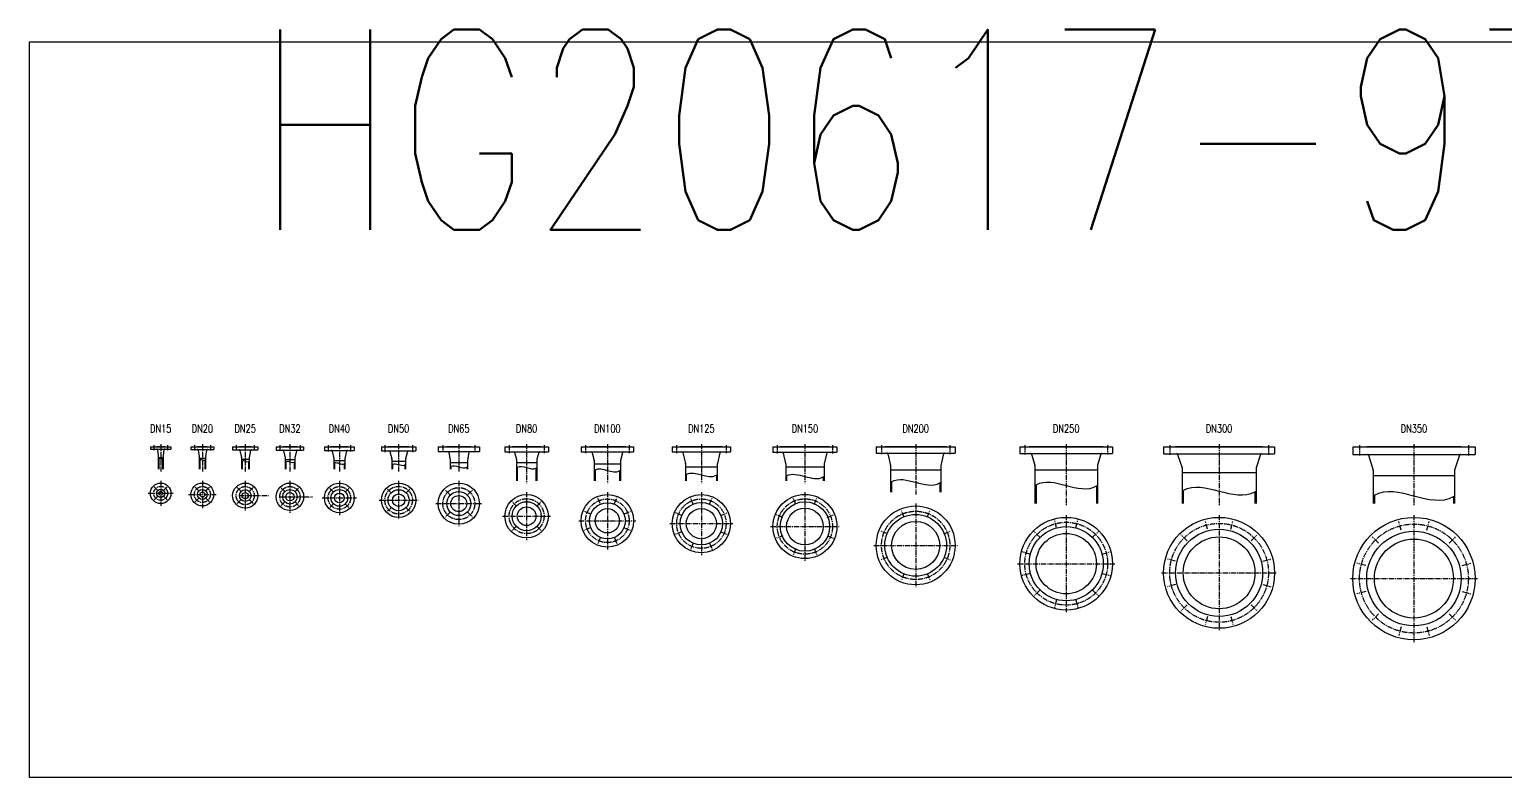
# Model space of a CAD drawing. Extents: x 45567 to 121349, y -17555 to 19241.
# Drawn here: x 82109 to 88563, y 15972 to 19241 of the extents above; entities that cross this region are included whole.
import ezdxf
from ezdxf.enums import TextEntityAlignment as Align

# ---------------------------------------------------------------- set-up
doc = ezdxf.new("R2010")
doc.units = 0
doc.header["$LTSCALE"] = 30
doc.header["$MEASUREMENT"] = 0
doc.linetypes.add('CENTER2', pattern=[1.125, 0.75, -0.125, 0.125, -0.125])
doc.layers.get('0').update_dxf_attribs({"linetype": 'CONTINUOUS'})
for name, color, linetype in [('1', 2, 'CONTINUOUS'), ('2', 1, 'CONTINUOUS'), ('4', 3, 'CENTER2')]:
    doc.layers.add(name, color=color, linetype=linetype)
doc.styles.add('HZ', font='simplex.shx', dxfattribs={"width": 0.75, "bigfont": 'SBTXT.shx'})

msp = doc.modelspace()

# ---------------------------------------------------------------- linework, layer by layer
at = {"layer": '1'}
msp.add_lwpolyline([(82109.225418, 19186.893124), (95314.194188, 19186.893124), (95314.194188, 15972.013531), (82109.225418, 15972.013531)], close=True, dxfattribs=at)
for points in [[(82672.07012, 17365.474029), (82674.57012, 17366.974029), (82690.87012, 17363.974029), (82693.37012, 17365.474029)], [(82851.535381, 17360.074029), (82854.035381, 17361.574029), (82875.935381, 17358.574029), (82878.435381, 17360.074029)], [(83035.54488, 17354.374029), (83038.54488, 17356.174029), (83066.24488, 17352.574029), (83069.24488, 17354.374029)], [(83226.627923, 17351.199029), (83229.627923, 17352.999029), (83266.027923, 17349.399029), (83269.027923, 17351.199029)], [(83439.707603, 17344.724029), (83442.707603, 17346.524029), (83485.007603, 17342.924029), (83488.007603, 17344.724029)], [(83692.935811, 17339.724029), (83695.935811, 17341.524029), (83750.235811, 17337.924029), (83753.235811, 17339.724029)], [(83948.169997, 17329.774029), (83951.169997, 17331.574029), (84021.269997, 17327.974029), (84024.269997, 17329.774029)], [(84238.295093, 17326.574029), (84241.795093, 17328.674029), (84323.695093, 17324.474029), (84327.195093, 17326.574029)], [(84578.508662, 17314.224029), (84582.508662, 17316.624029), (84688.808662, 17311.824029), (84692.808662, 17314.224029)], [(84976.832744, 17294.874029), (84980.832744, 17297.274029), (85112.532744, 17292.474029), (85116.532744, 17294.874029)], [(85415.331013, 17287.724029), (85419.331013, 17290.124029), (85579.631013, 17285.324029), (85583.631013, 17287.724029)], [(85874.192242, 17262.024029), (85878.692242, 17264.724029), (86088.792242, 17259.324029), (86093.292242, 17262.024029)], [(86505.458746, 17248.549029), (86509.958746, 17251.249029), (86773.958746, 17245.849029), (86778.458746, 17248.549029)], [(87148.444134, 17223.824029), (87153.444134, 17226.824029), (87467.344134, 17220.824029), (87472.344134, 17223.824029)], [(87984.505518, 17202.899029), (87989.505518, 17205.899029), (88335.105518, 17199.899029), (88340.105518, 17202.899029)]]:
    msp.add_spline(points, degree=3, dxfattribs=at)
at = {"layer": '2'}
for p, q in [((82637.72012, 17417.199029), (82727.72012, 17417.199029)), ((82637.72012, 17417.199029), (82637.72012, 17407.299029)), ((82637.72012, 17407.299029), (82727.72012, 17407.299029)), ((82665.22012, 17418.799029), (82700.22012, 17418.799029)), ((82665.22012, 17418.799029), (82665.22012, 17417.199029)), ((82668.286879, 17403.45549), (82672.02198, 17378.125494)), ((82672.07012, 17377.469033), (82672.07012, 17318.799029)), ((82672.07012, 17370.799029), (82693.37012, 17370.799029)), ((82674.57012, 17366.974029), (82674.57012, 17318.799029)), ((82690.87012, 17363.974029), (82690.87012, 17318.799029)), ((82693.37012, 17377.469033), (82693.37012, 17318.799029)), ((82697.153361, 17403.45549), (82693.41826, 17378.125494)), ((82700.22012, 17418.799029), (82700.22012, 17417.199029)), ((82727.72012, 17417.199029), (82727.72012, 17407.299029)), ((82814.985381, 17417.199029), (82914.985381, 17417.199029)), ((82814.985381, 17417.199029), (82814.985381, 17405.799029)), ((82814.985381, 17405.799029), (82914.985381, 17405.799029)), ((82843.485381, 17418.799029), (82886.485381, 17418.799029)), ((82843.485381, 17418.799029), (82843.485381, 17417.199029)), ((82846.632478, 17402.068018), (82851.469189, 17374.180674)), ((82851.535381, 17373.411686), (82851.535381, 17318.799029)), ((82851.535381, 17366.799029), (82878.435381, 17366.799029)), ((82854.035381, 17361.574029), (82854.035381, 17318.799029)), ((82878.435381, 17373.411686), (82878.435381, 17318.799029)), ((82883.338283, 17402.068018), (82878.501572, 17374.180674)), ((82886.485381, 17418.799029), (82886.485381, 17417.199029)), ((82914.985381, 17417.199029), (82914.985381, 17405.799029)), ((82997.39488, 17417.199029), (83107.39488, 17417.199029)), ((82997.39488, 17417.199029), (82997.39488, 17404.299029)), ((82997.39488, 17404.299029), (83107.39488, 17404.299029)), ((83026.89488, 17418.799029), (83077.89488, 17418.799029)), ((83026.89488, 17418.799029), (83026.89488, 17417.199029)), ((83028.676696, 17400.773193), (83035.438171, 17370.280267)), ((83035.54488, 17369.306102), (83035.54488, 17318.799029)), ((83035.54488, 17362.799029), (83069.24488, 17362.799029)), ((83069.24488, 17369.306102), (83069.24488, 17318.799029)), ((83076.113065, 17400.773193), (83069.35159, 17370.280267)), ((83077.89488, 17418.799029), (83077.89488, 17417.199029)), ((83107.39488, 17417.199029), (83107.39488, 17404.299029)), ((83187.827923, 17417.199029), (83307.827923, 17417.199029)), ((83187.827923, 17417.199029), (83187.827923, 17402.799029)), ((83187.827923, 17402.799029), (83307.827923, 17402.799029)), ((83216.077923, 17418.799029), (83279.577923, 17418.799029)), ((83216.077923, 17418.799029), (83216.077923, 17417.199029)), ((83219.165932, 17399.36622), (83226.499547, 17369.324903)), ((83226.627923, 17368.257712), (83226.627923, 17318.799029)), ((83226.627923, 17361.799029), (83269.027923, 17361.799029)), ((83269.027923, 17368.257712), (83269.027923, 17318.799029)), ((83276.489913, 17399.36622), (83269.156298, 17369.324903)), ((83279.577923, 17418.799029), (83279.577923, 17417.199029)), ((83307.827923, 17417.199029), (83307.827923, 17402.799029)), ((83398.857603, 17417.199029), (83528.857603, 17417.199029)), ((83398.857603, 17417.199029), (83398.857603, 17401.299029)), ((83398.857603, 17401.299029), (83528.857603, 17401.299029)), ((83427.357603, 17418.799029), (83500.357603, 17418.799029)), ((83427.357603, 17418.799029), (83427.357603, 17417.199029)), ((83432.157481, 17397.802556), (83439.59428, 17365.294394)), ((83439.707603, 17364.290867), (83439.707603, 17318.799029)), ((83488.007603, 17364.290867), (83488.007603, 17318.799029)), ((83495.557725, 17397.802556), (83488.120926, 17365.294394)), ((83500.357603, 17418.799029), (83500.357603, 17417.199029)), ((83528.857603, 17417.199029), (83528.857603, 17401.299029)), ((83648.085811, 17417.199029), (83798.085811, 17417.199029)), ((83648.085811, 17417.199029), (83648.085811, 17399.299029)), ((83648.085811, 17399.299029), (83798.085811, 17399.299029)), ((83677.085811, 17418.799029), (83769.085811, 17418.799029)), ((83677.085811, 17418.799029), (83677.085811, 17417.199029)), ((83684.93628, 17395.887545), (83692.802175, 17364.335084)), ((83692.935811, 17363.246568), (83692.935811, 17318.799029)), ((83753.235811, 17363.246568), (83753.235811, 17318.799029)), ((83761.235343, 17395.887545), (83753.369447, 17364.335084)), ((83769.085811, 17418.799029), (83769.085811, 17417.199029)), ((83798.085811, 17417.199029), (83798.085811, 17399.299029)), ((83896.219997, 17417.199029), (84076.219997, 17417.199029)), ((83896.219997, 17417.199029), (83896.219997, 17396.299029)), ((83896.219997, 17396.299029), (84076.219997, 17396.299029)), ((83933.719997, 17418.799029), (84038.719997, 17418.799029)), ((83933.719997, 17418.799029), (83933.719997, 17417.199029)), ((83941.902017, 17392.619064), (83948.094649, 17359.205585)), ((84030.537977, 17392.619064), (84024.345345, 17359.205585)), ((84038.719997, 17418.799029), (84038.719997, 17417.199029)), ((84076.219997, 17417.199029), (84076.219997, 17396.299029)), ((84187.745093, 17417.199029), (84377.745093, 17417.199029)), ((84187.745093, 17417.199029), (84187.745093, 17394.799029)), ((84187.745093, 17394.799029), (84377.745093, 17394.799029)), ((84219.245093, 17418.799029), (84346.245093, 17418.799029)), ((84219.245093, 17418.799029), (84219.245093, 17417.199029)), ((84229.704007, 17391.585912), (84238.107161, 17363.428748)), ((84238.295093, 17362.141865), (84238.295093, 17268.799029)), ((84327.195093, 17362.141865), (84327.195093, 17268.799029)), ((84335.786178, 17391.585912), (84327.383024, 17363.428748)), ((84346.245093, 17418.799029), (84346.245093, 17417.199029)), ((84377.745093, 17417.199029), (84377.745093, 17394.799029)), ((84520.658662, 17417.199029), (84750.658662, 17417.199029)), ((84520.658662, 17417.199029), (84520.658662, 17394.799029)), ((84520.658662, 17394.799029), (84750.658662, 17394.799029)), ((84556.908662, 17418.799029), (84714.408662, 17418.799029)), ((84556.908662, 17418.799029), (84556.908662, 17417.199029)), ((84569.062223, 17391.481607), (84578.350494, 17357.379741)), ((84702.255101, 17391.481607), (84692.966829, 17357.379741)), ((84714.408662, 17418.799029), (84714.408662, 17417.199029)), ((84750.658662, 17417.199029), (84750.658662, 17394.799029)), ((84919.182744, 17417.199029), (85174.182744, 17417.199029)), ((84919.182744, 17417.199029), (84919.182744, 17394.799029)), ((84919.182744, 17394.799029), (85174.182744, 17394.799029)), ((84953.682744, 17418.799029), (85139.682744, 17418.799029)), ((84953.682744, 17418.799029), (84953.682744, 17417.199029)), ((84965.506354, 17391.341901), (84976.710234, 17344.313269)), ((85127.859134, 17391.341901), (85116.655254, 17344.313269)), ((85139.682744, 17418.799029), (85139.682744, 17417.199029)), ((85174.182744, 17417.199029), (85174.182744, 17394.799029)), ((85359.481013, 17417.199029), (85639.481013, 17417.199029)), ((85359.481013, 17417.199029), (85359.481013, 17393.299029)), ((85359.481013, 17393.299029), (85639.481013, 17393.299029)), ((85391.481013, 17418.799029), (85607.481013, 17418.799029)), ((85391.481013, 17418.799029), (85391.481013, 17417.199029)), ((85404.307479, 17389.846699), (85415.207357, 17344.315567)), ((85594.654546, 17389.846699), (85583.754669, 17344.315567)), ((85607.481013, 17418.799029), (85607.481013, 17417.199029)), ((85639.481013, 17417.199029), (85639.481013, 17393.299029)), ((85811.242242, 17417.199029), (86156.242242, 17417.199029)), ((85811.242242, 17417.199029), (85811.242242, 17389.799029)), ((85811.242242, 17389.799029), (86156.242242, 17389.799029)), ((85848.742242, 17418.799029), (86118.742242, 17418.799029)), ((85848.742242, 17418.799029), (85848.742242, 17417.199029)), ((85861.581289, 17386.367984), (85874.063436, 17335.325746)), ((86105.903196, 17386.367984), (86093.421049, 17335.325746)), ((86118.742242, 17418.799029), (86118.742242, 17417.199029)), ((86156.242242, 17417.199029), (86156.242242, 17389.799029)), ((86439.458746, 17417.199029), (86844.458746, 17417.199029)), ((86439.458746, 17417.199029), (86439.458746, 17388.299029)), ((86439.458746, 17388.299029), (86844.458746, 17388.299029)), ((86479.958746, 17418.799029), (86803.958746, 17418.799029)), ((86479.958746, 17418.799029), (86479.958746, 17417.199029)), ((86490.442013, 17385.134138), (86505.256127, 17337.451208)), ((86793.475479, 17385.134138), (86778.661365, 17337.451208)), ((86803.958746, 17418.799029), (86803.958746, 17417.199029)), ((86844.458746, 17417.199029), (86844.458746, 17388.299029)), ((87067.894134, 17417.199029), (87552.894134, 17417.199029)), ((87067.894134, 17417.199029), (87067.894134, 17386.799029)), ((87067.894134, 17386.799029), (87552.894134, 17386.799029)), ((87119.894134, 17418.799029), (87500.894134, 17418.799029)), ((87119.894134, 17418.799029), (87119.894134, 17417.199029)), ((87128.916401, 17383.714818), (87148.215614, 17325.488481)), ((87491.871867, 17383.714818), (87472.572654, 17325.488481)), ((87500.894134, 17418.799029), (87500.894134, 17417.199029)), ((87552.894134, 17417.199029), (87552.894134, 17386.799029)), ((87894.805518, 17417.199029), (88429.805518, 17417.199029)), ((87894.805518, 17417.199029), (87894.805518, 17383.799029)), ((87894.805518, 17383.799029), (88429.805518, 17383.799029)), ((87955.805518, 17418.799029), (88368.805518, 17418.799029)), ((87955.805518, 17418.799029), (87955.805518, 17417.199029)), ((87963.301229, 17380.659398), (87984.294969, 17314.46292)), ((88361.309806, 17380.659398), (88340.316066, 17314.46292)), ((88368.805518, 17418.799029), (88368.805518, 17417.199029)), ((88429.805518, 17417.199029), (88429.805518, 17383.799029)), ((82875.935381, 17358.574029), (82875.935381, 17318.799029)), ((83038.54488, 17356.174029), (83038.54488, 17318.799029)), ((83066.24488, 17352.574029), (83066.24488, 17318.799029)), ((83229.627923, 17352.999029), (83229.627923, 17318.799029)), ((83266.027923, 17349.399029), (83266.027923, 17318.799029)), ((83439.707603, 17356.799029), (83488.007603, 17356.799029)), ((83442.707603, 17346.524029), (83442.707603, 17318.799029)), ((83485.007603, 17342.924029), (83485.007603, 17318.799029)), ((83692.935811, 17354.799029), (83753.235811, 17354.799029)), ((83695.935811, 17341.524029), (83695.935811, 17318.799029)), ((83750.235811, 17337.924029), (83750.235811, 17318.799029)), ((83948.169997, 17358.38555), (83948.169997, 17318.799029)), ((83948.169997, 17348.799029), (84024.269997, 17348.799029)), ((83951.169997, 17331.574029), (83951.169997, 17318.799029)), ((84021.269997, 17327.974029), (84021.269997, 17318.799029)), ((84024.269997, 17358.38555), (84024.269997, 17318.799029)), ((84238.295093, 17348.799029), (84327.195093, 17348.799029)), ((84241.795093, 17328.674029), (84241.795093, 17268.799029)), ((84323.695093, 17324.474029), (84323.695093, 17268.799029)), ((84578.508662, 17356.197163), (84578.508662, 17268.799029)), ((84578.508662, 17342.799029), (84692.808662, 17342.799029)), ((84582.508662, 17316.624029), (84582.508662, 17268.799029)), ((84688.808662, 17311.824029), (84688.808662, 17268.799029)), ((84692.808662, 17356.197163), (84692.808662, 17268.799029)), ((84976.832744, 17343.270397), (84976.832744, 17268.799029)), ((84976.832744, 17329.799029), (85116.532744, 17329.799029)), ((84980.832744, 17297.274029), (84980.832744, 17268.799029)), ((85116.532744, 17343.270397), (85116.532744, 17268.799029)), ((85415.331013, 17343.267896), (85415.331013, 17268.799029)), ((85415.331013, 17329.799029), (85583.631013, 17329.799029)), ((85583.631013, 17343.267896), (85583.631013, 17268.799029)), ((85874.192242, 17334.256791), (85874.192242, 17218.799029)), ((85874.192242, 17316.799029), (86093.292242, 17316.799029)), ((86093.292242, 17334.256791), (86093.292242, 17218.799029)), ((86505.458746, 17336.1161), (86505.458746, 17168.799029)), ((86505.458746, 17316.799029), (86778.458746, 17316.799029)), ((86778.458746, 17336.1161), (86778.458746, 17168.799029)), ((87148.444134, 17324.072692), (87148.444134, 17168.799029)), ((87148.444134, 17304.799029), (87472.344134, 17304.799029)), ((87472.344134, 17324.072692), (87472.344134, 17168.799029)), ((87984.505518, 17313.102551), (87984.505518, 17168.799029)), ((88340.105518, 17313.102551), (88340.105518, 17168.799029)), ((85112.532744, 17292.474029), (85112.532744, 17268.799029)), ((85419.331013, 17290.124029), (85419.331013, 17268.799029)), ((85579.631013, 17285.324029), (85579.631013, 17268.799029)), ((85878.692242, 17264.724029), (85878.692242, 17218.799029)), ((86088.792242, 17259.324029), (86088.792242, 17218.799029)), ((86509.958746, 17251.249029), (86509.958746, 17168.799029)), ((86773.958746, 17245.849029), (86773.958746, 17168.799029)), ((87984.505518, 17291.799029), (88340.105518, 17291.799029)), ((87153.444134, 17226.824029), (87153.444134, 17168.799029)), ((87467.344134, 17220.824029), (87467.344134, 17168.799029)), ((87989.505518, 17205.899029), (87989.505518, 17168.799029)), ((88335.105518, 17199.899029), (88335.105518, 17168.799029))]:
    msp.add_line(p, q, dxfattribs=at)
for centre, radius in [((82682.72012, 17213.799029), 45), ((82682.72012, 17213.799029), 17.5), ((82864.985381, 17208.799029), 50), ((83052.39488, 17203.799029), 55), ((83247.827923, 17198.799029), 60), ((83247.827923, 17198.799029), 31.75), ((83463.857603, 17193.799029), 65), ((83723.085811, 17183.799029), 75), ((83986.219997, 17168.799029), 90), ((82682.72012, 17213.799029), 8.15), ((82864.985381, 17208.799029), 21.5), ((82864.985381, 17208.799029), 10.95), ((83052.39488, 17203.799029), 25.5), ((83052.39488, 17203.799029), 13.85), ((83247.827923, 17198.799029), 18.2), ((83463.857603, 17193.799029), 36.5), ((83463.857603, 17193.799029), 21.15), ((83723.085811, 17183.799029), 46), ((83723.085811, 17183.799029), 27.15), ((83986.219997, 17168.799029), 52.5), ((83986.219997, 17168.799029), 35.05), ((84282.745093, 17113.799029), 95), ((84282.745093, 17113.799029), 63.5), ((84635.658662, 17093.799029), 115), ((84635.658662, 17093.799029), 78.75), ((85046.682744, 17081.299029), 127.5), ((85046.682744, 17081.299029), 93), ((85499.481013, 17068.799029), 140), ((85499.481013, 17068.799029), 108), ((84282.745093, 17113.799029), 40.95), ((84635.658662, 17093.799029), 53.15), ((85046.682744, 17081.299029), 65.85), ((85499.481013, 17068.799029), 80.15), ((85983.742242, 16986.299029), 172.5), ((85983.742242, 16986.299029), 135), ((86641.958746, 16906.299029), 202.5), ((87310.394134, 16866.299029), 242.5), ((88162.305518, 16841.299029), 267.5), ((85983.742242, 16986.299029), 105.05), ((86641.958746, 16906.299029), 162), ((86641.958746, 16906.299029), 132), ((87310.394134, 16866.299029), 190.5), ((88162.305518, 16841.299029), 206.5), ((87310.394134, 16866.299029), 156.95), ((88162.305518, 16841.299029), 172.8)]:
    msp.add_circle(centre, radius, dxfattribs=at)
for centre, start, end in [((82663.835019, 17402.799029), 8.3882509062, 90), ((82667.57012, 17377.469033), 0, 8.3882509062), ((82697.87012, 17377.469033), 171.6117490938, 180), ((82701.605221, 17402.799029), 90, 171.6117490938), ((82842.19867, 17401.299029), 9.8393580892, 90), ((82847.035381, 17373.411686), 0, 9.8393580892), ((82882.935381, 17373.411686), 170.1606419108, 180), ((82887.772092, 17401.299029), 90, 170.1606419108), ((83024.283405, 17399.799029), 12.5024284388, 90), ((83031.04488, 17369.306102), 0, 12.5024284388), ((83073.74488, 17369.306102), 167.4975715612, 180), ((83080.506355, 17399.799029), 90, 167.4975715612), ((83214.794307, 17398.299029), 13.718598603, 90), ((83222.127923, 17368.257712), 0, 13.718598603), ((83273.527923, 17368.257712), 166.281401397, 180), ((83280.861538, 17398.299029), 90, 166.281401397), ((83427.770804, 17396.799029), 12.8856568778, 90), ((83435.207603, 17364.290867), 0, 12.8856568778), ((83492.507603, 17364.290867), 167.1143431222, 180), ((83499.944402, 17396.799029), 90, 167.1143431222), ((83680.569916, 17394.799029), 13.9982615177, 90), ((83688.435811, 17363.246568), 0, 13.9982615177), ((83757.735811, 17363.246568), 166.0017384823, 180), ((83765.601706, 17394.799029), 90, 166.0017384823), ((83937.477366, 17391.799029), 10.4996836173, 90), ((84034.962629, 17391.799029), 90, 169.5003163827), ((84225.391939, 17390.299029), 16.6170762429, 90), ((84233.795093, 17362.141865), 0, 16.6170762429), ((84331.695093, 17362.141865), 163.3829237571, 180), ((84340.098246, 17390.299029), 90, 163.3829237571), ((84564.72039, 17390.299029), 15.2359797066, 90), ((84706.596933, 17390.299029), 90, 164.7640202934), ((84961.128864, 17390.299029), 13.4000916281, 90), ((85132.236624, 17390.299029), 90, 166.5999083719), ((85399.931135, 17388.799029), 13.4628952631, 90), ((85599.03089, 17388.799029), 90, 166.5371047369), ((85857.210095, 17385.299029), 13.7417293111, 90), ((86110.27439, 17385.299029), 90, 166.2582706889), ((86486.144632, 17383.799029), 17.2589542936, 90), ((86797.77286, 17383.799029), 90, 162.7410457064), ((87124.644921, 17382.299029), 18.3378609336, 90), ((87496.143347, 17382.299029), 90, 161.6621390664), ((87959.011778, 17379.299029), 17.5960524854, 90), ((88365.599258, 17379.299029), 90, 162.4039475146), ((83943.669997, 17358.38555), 0, 10.4996836173), ((84028.769997, 17358.38555), 169.5003163827, 180), ((84574.008662, 17356.197163), 0, 15.2359797066), ((84697.308662, 17356.197163), 164.7640202934, 180), ((84972.332744, 17343.270397), 0, 13.4000916281), ((85121.032744, 17343.270397), 166.5999083719, 180), ((85410.831013, 17343.267896), 0, 13.4628952631), ((85588.131013, 17343.267896), 166.5371047369, 180), ((85869.692242, 17334.256791), 0, 13.7417293111), ((86097.792242, 17334.256791), 166.2582706889, 180), ((86500.958746, 17336.1161), 0, 17.2589542936), ((86782.958746, 17336.1161), 162.7410457064, 180), ((87143.944134, 17324.072692), 0, 18.3378609336), ((87476.844134, 17324.072692), 161.6621390664, 180), ((87980.005518, 17313.102551), 0, 17.5960524854), ((88344.605518, 17313.102551), 162.4039475146, 180)]:
    msp.add_arc(centre, 4.5, start, end, dxfattribs=at)
at = {"layer": '4'}
for p, q in [((82682.72012, 17428.799029), (82682.72012, 17308.799029)), ((82864.985381, 17428.799029), (82864.985381, 17308.799029)), ((83052.39488, 17428.799029), (83052.39488, 17308.799029)), ((83247.827923, 17428.799029), (83247.827923, 17308.799029)), ((83463.857603, 17428.799029), (83463.857603, 17308.799029)), ((83723.085811, 17428.799029), (83723.085811, 17308.799029)), ((83986.219997, 17428.799029), (83986.219997, 17308.799029)), ((84282.745093, 17428.799029), (84282.745093, 17258.799029)), ((84635.658662, 17428.799029), (84635.658662, 17258.799029)), ((85046.682744, 17428.799029), (85046.682744, 17258.799029)), ((85499.481013, 17428.799029), (85499.481013, 17258.799029)), ((85983.742242, 17428.799029), (85983.742242, 17208.799029)), ((86641.958746, 17428.799029), (86641.958746, 17158.799029)), ((87310.394134, 17428.799029), (87310.394134, 17158.799029)), ((88162.305518, 17428.799029), (88162.305518, 17158.799029)), ((82652.47012, 17423.799029), (82652.47012, 17402.299029)), ((82712.97012, 17423.799029), (82712.97012, 17402.299029)), ((82829.985381, 17423.799029), (82829.985381, 17400.799029)), ((82899.985381, 17423.799029), (82899.985381, 17400.799029)), ((83012.64488, 17423.799029), (83012.64488, 17399.299029)), ((83092.14488, 17423.799029), (83092.14488, 17399.299029)), ((83203.327923, 17423.799029), (83203.327923, 17397.799029)), ((83292.327923, 17423.799029), (83292.327923, 17397.799029)), ((83414.607603, 17423.799029), (83414.607603, 17396.299029)), ((83513.107603, 17423.799029), (83513.107603, 17396.299029)), ((83662.835811, 17423.799029), (83662.835811, 17394.299029)), ((83783.335811, 17423.799029), (83783.335811, 17394.299029)), ((83916.469997, 17423.799029), (83916.469997, 17391.299029)), ((84055.969997, 17423.799029), (84055.969997, 17391.299029)), ((84206.495093, 17423.799029), (84206.495093, 17389.799029)), ((84358.995093, 17423.799029), (84358.995093, 17389.799029)), ((84540.408662, 17423.799029), (84540.408662, 17389.799029)), ((84730.908662, 17423.799029), (84730.908662, 17389.799029)), ((84938.682744, 17423.799029), (84938.682744, 17389.799029)), ((85154.682744, 17423.799029), (85154.682744, 17389.799029)), ((85378.731013, 17423.799029), (85378.731013, 17388.299029)), ((85620.231013, 17423.799029), (85620.231013, 17388.299029)), ((85834.492242, 17423.799029), (85834.492242, 17384.799029)), ((86132.992242, 17423.799029), (86132.992242, 17384.799029)), ((86460.958746, 17423.799029), (86460.958746, 17383.299029)), ((86822.958746, 17423.799029), (86822.958746, 17383.299029)), ((87094.394134, 17423.799029), (87094.394134, 17381.799029)), ((87526.394134, 17423.799029), (87526.394134, 17381.799029)), ((87924.305518, 17423.799029), (87924.305518, 17378.799029)), ((88400.305518, 17423.799029), (88400.305518, 17378.799029)), ((82670.522528, 17225.996621), (82652.137752, 17244.381397)), ((82682.72012, 17268.799029), (82682.72012, 17158.799029)), ((82694.917712, 17225.996621), (82713.302488, 17244.381397)), ((82849.429032, 17224.355378), (82831.044255, 17242.740154)), ((82864.985381, 17268.799029), (82864.985381, 17148.799029)), ((82880.54173, 17224.355378), (82898.926506, 17242.740154)), ((83033.479774, 17222.714135), (83015.094998, 17241.098912)), ((83052.39488, 17268.799029), (83052.39488, 17138.799029)), ((83071.309987, 17222.714135), (83089.694763, 17241.098912)), ((83225.554059, 17221.072893), (83207.169283, 17239.457669)), ((83247.827923, 17268.799029), (83247.827923, 17128.799029)), ((83270.101786, 17221.072893), (83288.486563, 17239.457669)), ((83438.224982, 17219.43165), (83419.840206, 17237.816426)), ((83463.857603, 17268.799029), (83463.857603, 17118.799029)), ((83489.490224, 17219.43165), (83507.875, 17237.816426)), ((83690.382123, 17216.502718), (83670.583133, 17236.301707)), ((83723.085811, 17268.799029), (83723.085811, 17098.799029)), ((83755.7895, 17216.502718), (83775.58849, 17236.301707)), ((83986.219997, 17268.799029), (83986.219997, 17068.799029)), ((82627.72012, 17213.799029), (82737.72012, 17213.799029)), ((82670.522528, 17201.601437), (82652.137752, 17183.216661)), ((82694.917712, 17201.601437), (82713.302488, 17183.216661)), ((82804.985381, 17208.799029), (82924.985381, 17208.799029)), ((82849.429032, 17193.24268), (82831.044255, 17174.857903)), ((82880.54173, 17193.24268), (82898.926506, 17174.857903)), ((83033.479774, 17184.883923), (83015.094998, 17166.499146)), ((83024.718416, 17203.799029), (83154.718416, 17203.799029)), ((83071.309987, 17184.883923), (83089.694763, 17166.499146)), ((83206.821254, 17198.799029), (83346.821254, 17198.799029)), ((83225.554059, 17176.525165), (83207.169283, 17158.140389)), ((83270.101786, 17176.525165), (83288.486563, 17158.140389)), ((83388.857603, 17193.799029), (83538.857603, 17193.799029)), ((83438.224982, 17168.166408), (83419.840206, 17149.781632)), ((83489.490224, 17168.166408), (83507.875, 17149.781632)), ((83638.085811, 17183.799029), (83808.085811, 17183.799029)), ((83886.219997, 17168.799029), (84086.219997, 17168.799029)), ((83946.798794, 17208.220232), (83926.999804, 17228.019222)), ((84025.6412, 17208.220232), (84045.44019, 17228.019222)), ((84238.727695, 17157.816426), (84218.928706, 17177.615416)), ((84282.745093, 17218.799029), (84282.745093, 17008.799029)), ((84326.76249, 17157.816426), (84346.56148, 17177.615416)), ((84604.565633, 17168.864241), (84593.850497, 17194.732868)), ((84635.658662, 17218.799029), (84635.658662, 16968.799029)), ((84666.751691, 17168.864241), (84677.466827, 17194.732868)), ((85011.475868, 17166.295946), (84999.229998, 17195.860091)), ((85046.682744, 17218.799029), (85046.682744, 16943.799029)), ((85081.88962, 17166.295946), (85094.13549, 17195.860091)), ((85459.394923, 17165.57541), (85447.149053, 17195.139555)), ((85499.481013, 17218.799029), (85499.481013, 16918.799029)), ((85539.567102, 17165.57541), (85551.812972, 17195.139555)), ((85983.742242, 17168.799029), (85983.742242, 16803.799029)), ((83690.382123, 17151.09534), (83670.583133, 17131.29635)), ((83755.7895, 17151.09534), (83775.58849, 17131.29635)), ((83946.798794, 17129.377826), (83926.999804, 17109.578836)), ((84025.6412, 17129.377826), (84045.44019, 17109.578836)), ((84177.745093, 17113.799029), (84387.745093, 17113.799029)), ((84560.59345, 17124.892058), (84534.724823, 17135.607194)), ((84710.723874, 17124.892058), (84736.592501, 17135.607194)), ((84961.685827, 17116.505905), (84932.121682, 17128.751775)), ((85131.679661, 17116.505905), (85161.243806, 17128.751775)), ((85402.704632, 17108.885118), (85373.140486, 17121.130988)), ((85596.257394, 17108.885118), (85625.821539, 17121.130988)), ((85932.749675, 17109.405977), (85920.503805, 17138.970122)), ((86034.73481, 17109.405977), (86046.98068, 17138.970122)), ((86641.958746, 17118.799029), (86641.958746, 16693.799029)), ((87310.394134, 17118.799029), (87310.394134, 16613.799029)), ((88162.305518, 17118.799029), (88162.305518, 16563.799029)), ((84238.727695, 17069.781632), (84218.928706, 17049.982642)), ((84326.76249, 17069.781632), (84346.56148, 17049.982642)), ((84510.658662, 17093.799029), (84760.658662, 17093.799029)), ((84560.59345, 17062.706), (84534.724823, 17051.990864)), ((84710.723874, 17062.706), (84736.592501, 17051.990864)), ((84909.182744, 17081.299029), (85184.182744, 17081.299029)), ((84961.685827, 17046.092153), (84932.121682, 17033.846283)), ((85131.679661, 17046.092153), (85161.243806, 17033.846283)), ((85349.481013, 17068.799029), (85649.481013, 17068.799029)), ((85860.635295, 17037.291596), (85831.07115, 17049.537466)), ((86106.84919, 17037.291596), (86136.413335, 17049.537466)), ((86526.700341, 17021.557434), (86501.244497, 17047.013278)), ((86599.771242, 17063.744939), (86590.453756, 17098.518268)), ((86684.14625, 17063.744939), (86693.463736, 17098.518268)), ((86757.217151, 17021.557434), (86782.672996, 17047.013278)), ((87259.147963, 17057.552343), (87249.830477, 17092.325672)), ((87361.640305, 17057.552343), (87370.957791, 17092.325672)), ((88105.818261, 17052.112341), (88095.594909, 17090.266411)), ((88218.792774, 17052.112341), (88229.016127, 17090.266411)), ((84604.565633, 17018.733817), (84593.850497, 16992.86519)), ((84666.751691, 17018.733817), (84677.466827, 16992.86519)), ((85011.475868, 16996.302112), (84999.229998, 16966.737967)), ((85081.88962, 16996.302112), (85094.13549, 16966.737967)), ((85402.704632, 17028.712939), (85373.140486, 17016.46707)), ((85596.257394, 17028.712939), (85625.821539, 17016.46707)), ((85801.242242, 16986.299029), (86166.242242, 16986.299029)), ((87170.386991, 17006.306172), (87144.931147, 17031.762016)), ((87450.401277, 17006.306172), (87475.857121, 17031.762016)), ((88007.979463, 16995.625084), (87980.048745, 17023.555802)), ((88316.631573, 16995.625084), (88344.562291, 17023.555802)), ((85459.394923, 16972.022648), (85447.149053, 16942.458503)), ((85539.567102, 16972.022648), (85551.812972, 16942.458503)), ((85860.635295, 16935.306462), (85831.07115, 16923.060592)), ((86106.84919, 16935.306462), (86136.413335, 16923.060592)), ((86484.512836, 16948.486533), (86449.739507, 16957.804019)), ((86799.404656, 16948.486533), (86834.177986, 16957.804019)), ((87119.14082, 16917.5452), (87084.367491, 16926.862685)), ((87501.647448, 16917.5452), (87536.420777, 16926.862685)), ((87951.492206, 16897.786286), (87913.338136, 16908.009638)), ((88373.118829, 16897.786286), (88411.272899, 16908.009638)), ((85932.749675, 16863.192081), (85920.503805, 16833.627936)), ((86034.73481, 16863.192081), (86046.98068, 16833.627936)), ((86429.458746, 16906.299029), (86854.458746, 16906.299029)), ((86484.512836, 16864.111525), (86449.739507, 16854.794039)), ((86799.404656, 16864.111525), (86834.177986, 16854.794039)), ((87057.894134, 16866.299029), (87562.894134, 16866.299029)), ((86526.700341, 16791.040624), (86501.244497, 16765.584779)), ((86757.217151, 16791.040624), (86782.672996, 16765.584779)), ((87119.14082, 16815.052858), (87084.367491, 16805.735372)), ((87501.647448, 16815.052858), (87536.420777, 16805.735372)), ((87884.805518, 16841.299029), (88439.805518, 16841.299029)), ((87951.492206, 16784.811772), (87913.338136, 16774.58842)), ((88373.118829, 16784.811772), (88411.272899, 16774.58842)), ((86599.771242, 16748.853119), (86590.453756, 16714.079789)), ((86684.14625, 16748.853119), (86693.463736, 16714.079789)), ((87170.386991, 16726.291886), (87144.931147, 16700.836042)), ((87450.401277, 16726.291886), (87475.857121, 16700.836042)), ((87259.147963, 16675.045715), (87249.830477, 16640.272386)), ((87361.640305, 16675.045715), (87370.957791, 16640.272386)), ((88007.979463, 16686.972974), (87980.048745, 16659.042256)), ((88316.631573, 16686.972974), (88344.562291, 16659.042256)), ((88105.818261, 16630.485717), (88095.594909, 16592.331647)), ((88218.792774, 16630.485717), (88229.016127, 16592.331647))]:
    msp.add_line(p, q, dxfattribs=at)
for centre, radius in [((82682.72012, 17213.799029), 30.25), ((82682.72012, 17213.799029), 30.25), ((82682.72012, 17213.799029), 30.25), ((82682.72012, 17213.799029), 30.25), ((82864.985381, 17208.799029), 35), ((82864.985381, 17208.799029), 35), ((82864.985381, 17208.799029), 35), ((82864.985381, 17208.799029), 35), ((83052.39488, 17203.799029), 39.75), ((83052.39488, 17203.799029), 39.75), ((83052.39488, 17203.799029), 39.75), ((83052.39488, 17203.799029), 39.75), ((83247.827923, 17198.799029), 44.5), ((83247.827923, 17198.799029), 44.5), ((83247.827923, 17198.799029), 44.5), ((83247.827923, 17198.799029), 44.5), ((83463.857603, 17193.799029), 49.25), ((83463.857603, 17193.799029), 49.25), ((83463.857603, 17193.799029), 49.25), ((83463.857603, 17193.799029), 49.25), ((83723.085811, 17183.799029), 60.25), ((83723.085811, 17183.799029), 60.25), ((83723.085811, 17183.799029), 60.25), ((83723.085811, 17183.799029), 60.25), ((83986.219997, 17168.799029), 69.75), ((83986.219997, 17168.799029), 69.75), ((83986.219997, 17168.799029), 69.75), ((83986.219997, 17168.799029), 69.75), ((84282.745093, 17113.799029), 76.25), ((84282.745093, 17113.799029), 76.25), ((84282.745093, 17113.799029), 76.25), ((84282.745093, 17113.799029), 76.25), ((84635.658662, 17093.799029), 95.25), ((84635.658662, 17093.799029), 95.25), ((84635.658662, 17093.799029), 95.25), ((84635.658662, 17093.799029), 95.25), ((84635.658662, 17093.799029), 95.25), ((84635.658662, 17093.799029), 95.25), ((84635.658662, 17093.799029), 95.25), ((84635.658662, 17093.799029), 95.25), ((85046.682744, 17081.299029), 108), ((85046.682744, 17081.299029), 108), ((85046.682744, 17081.299029), 108), ((85046.682744, 17081.299029), 108), ((85046.682744, 17081.299029), 108), ((85046.682744, 17081.299029), 108), ((85046.682744, 17081.299029), 108), ((85046.682744, 17081.299029), 108), ((85499.481013, 17068.799029), 120.75), ((85499.481013, 17068.799029), 120.75), ((85499.481013, 17068.799029), 120.75), ((85499.481013, 17068.799029), 120.75), ((85499.481013, 17068.799029), 120.75), ((85499.481013, 17068.799029), 120.75), ((85499.481013, 17068.799029), 120.75), ((85499.481013, 17068.799029), 120.75), ((85983.742242, 16986.299029), 149.25), ((85983.742242, 16986.299029), 149.25), ((85983.742242, 16986.299029), 149.25), ((85983.742242, 16986.299029), 149.25), ((85983.742242, 16986.299029), 149.25), ((85983.742242, 16986.299029), 149.25), ((85983.742242, 16986.299029), 149.25), ((85983.742242, 16986.299029), 149.25), ((86641.958746, 16906.299029), 181), ((86641.958746, 16906.299029), 181), ((86641.958746, 16906.299029), 181), ((86641.958746, 16906.299029), 181), ((86641.958746, 16906.299029), 181), ((86641.958746, 16906.299029), 181), ((86641.958746, 16906.299029), 181), ((86641.958746, 16906.299029), 181), ((86641.958746, 16906.299029), 181), ((86641.958746, 16906.299029), 181), ((86641.958746, 16906.299029), 181), ((86641.958746, 16906.299029), 181), ((87310.394134, 16866.299029), 216), ((87310.394134, 16866.299029), 216), ((87310.394134, 16866.299029), 216), ((87310.394134, 16866.299029), 216), ((87310.394134, 16866.299029), 216), ((87310.394134, 16866.299029), 216), ((87310.394134, 16866.299029), 216), ((87310.394134, 16866.299029), 216), ((87310.394134, 16866.299029), 216), ((87310.394134, 16866.299029), 216), ((87310.394134, 16866.299029), 216), ((87310.394134, 16866.299029), 216), ((88162.305518, 16841.299029), 238), ((88162.305518, 16841.299029), 238), ((88162.305518, 16841.299029), 238), ((88162.305518, 16841.299029), 238), ((88162.305518, 16841.299029), 238), ((88162.305518, 16841.299029), 238), ((88162.305518, 16841.299029), 238), ((88162.305518, 16841.299029), 238), ((88162.305518, 16841.299029), 238), ((88162.305518, 16841.299029), 238), ((88162.305518, 16841.299029), 238), ((88162.305518, 16841.299029), 238)]:
    msp.add_circle(centre, radius, dxfattribs=at)

# ---------------------------------------------------------------- texts
at = {"style": 'HZ', "width": 0.75}
for s, height, p in [('HG20617-97 PN2.0 WN', 875, (88436.47182, 18103.241321)), ('DN15', 35, (82682.72012, 17468.799029)), ('DN20', 35, (82864.985381, 17468.799029)), ('DN25', 35, (83052.39488, 17468.799029)), ('DN32', 35, (83247.827923, 17468.799029)), ('DN40', 35, (83463.857603, 17468.799029)), ('DN50', 35, (83723.085811, 17468.799029)), ('DN65', 35, (83986.219997, 17468.799029)), ('DN80', 35, (84282.745093, 17468.799029)), ('DN100', 35, (84635.658662, 17468.799029)), ('DN125', 35, (85046.682744, 17468.799029)), ('DN150', 35, (85499.481013, 17468.799029)), ('DN200', 35, (85983.742242, 17468.799029)), ('DN250', 35, (86641.958746, 17468.799029)), ('DN300', 35, (87310.394134, 17468.799029)), ('DN350', 35, (88162.305518, 17468.799029))]:
    msp.add_text(s, height=height, dxfattribs=at).set_placement(p, align=Align.BOTTOM_CENTER)

doc.saveas('drawing.dxf')
